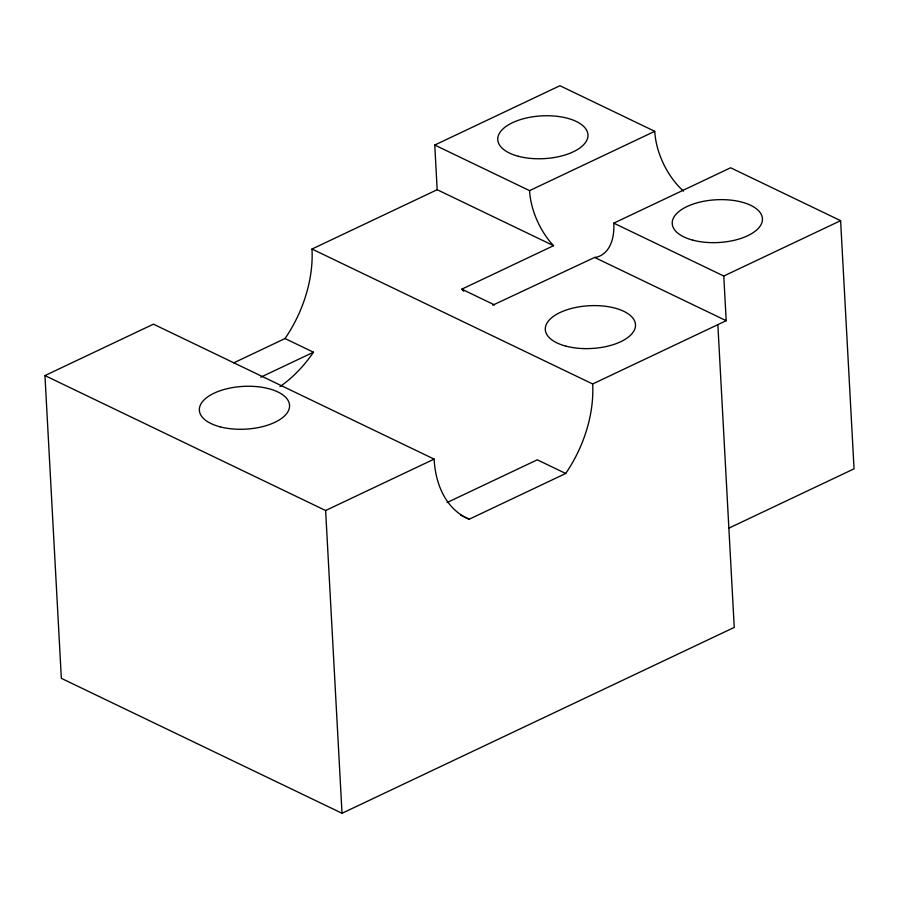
<?xml version="1.0" encoding="UTF-8"?>
<svg xmlns="http://www.w3.org/2000/svg" width="899" height="899" viewBox="0 0 899 899"><rect width="100%" height="100%" fill="white"/><g stroke="black" fill="none" stroke-linecap="round" stroke-linejoin="round"><path stroke-width="1.35" d="M463.682 291.242L461.783 289.175L553.57 245.674L437.172 189.711L434.756 145.042L559.931 85.72L654.753 131.31A56.457 32.476 64.6 0 0 683.521 191.116M717.851 324.651L734.247 627.412L342.025 813.28L61.346 678.34L44.95 375.58L153.437 324.168L434.116 459.108A107.262 71.493 -64.3 0 0 469.177 519.229L565.707 473.481A107.262 71.493 -64.3 0 0 592.677 383.974L726.201 320.696L723.774 276.027L613.781 223.143A56.457 32.476 64.6 0 1 597.15 257.013L594.621 257.44L492.708 305.199M233.639 362.904L285.028 338.541A107.262 71.493 -64.3 0 0 311.998 249.034L437.172 189.711M434.756 145.042L529.578 190.633L654.753 131.31M260.834 377.164L313.481 352.217L285.028 338.541M613.781 223.143L730.617 167.776L840.61 220.66L854.05 468.829L728.875 528.14M723.774 276.027L840.61 220.66M44.95 375.58L325.629 510.52L434.116 459.108M447.005 502.575L537.265 459.805L565.707 473.481M594.621 257.44L726.201 320.696M461.783 289.175L494.484 304.896M311.998 249.034L592.677 383.974M460.524 515.06L469.177 519.229M553.57 245.674L550.873 242.73A56.457 32.476 64.6 0 1 529.578 190.633M325.629 510.52L342.025 813.28M313.481 352.217A107.262 71.493 -64.3 0 1 279.96 386.626M692.949 240.202A45.164 21.407 -3.1 0 0 762.397 220.277A45.164 21.407 -3.1 0 0 696.669 202.96A45.164 21.407 -3.1 0 0 692.949 240.202M518.476 156.314A45.164 21.407 -3.1 0 0 587.924 136.39A45.164 21.407 -3.1 0 0 522.195 119.073A45.164 21.407 -3.1 0 0 518.476 156.314M220.075 426.823A45.164 21.407 -3.1 0 0 289.523 406.899A45.164 21.407 -3.1 0 0 223.795 389.582A45.164 21.407 -3.1 0 0 220.075 426.823M566.01 346.171A45.164 21.407 -3.1 0 0 635.458 326.247A45.164 21.407 -3.1 0 0 569.73 308.93A45.164 21.407 -3.1 0 0 566.01 346.171"/></g></svg>
